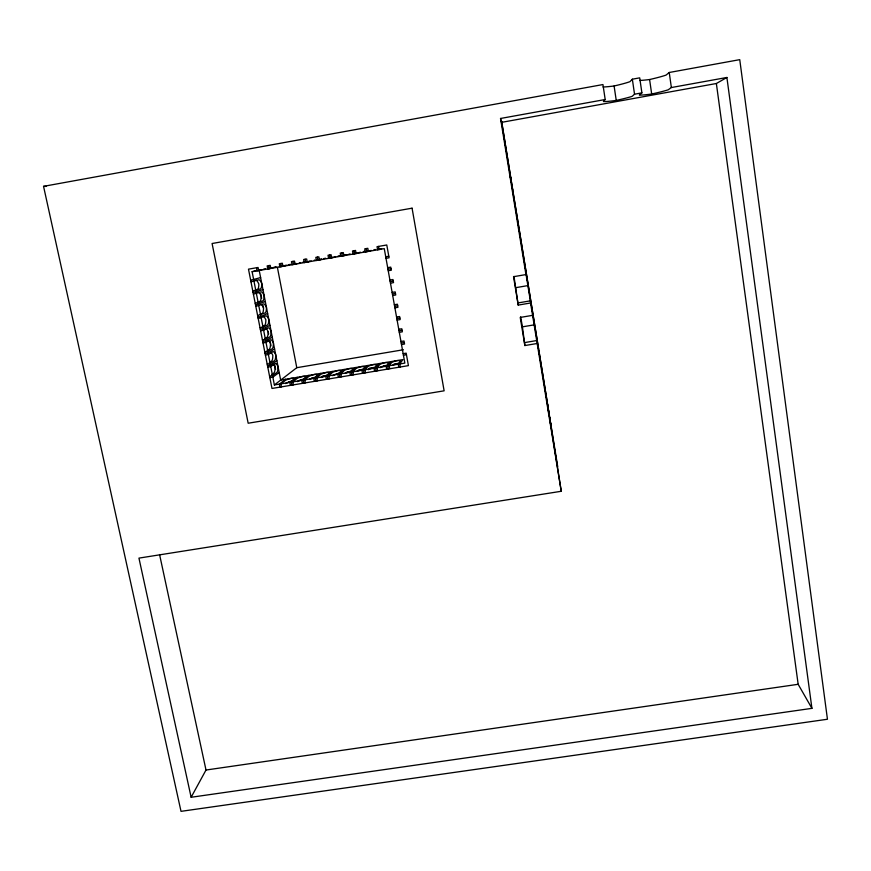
<?xml version="1.0" encoding="UTF-8"?>
<svg xmlns="http://www.w3.org/2000/svg" width="871" height="871" viewBox="0 0 871 871"><rect width="100%" height="100%" fill="white"/><g stroke="black" fill="none" stroke-linecap="round" stroke-linejoin="round"><path stroke-width="1.31" d="M518.212 305.09L513.542 276.695L525.953 274.572L525.812 272.982L530.232 300.005L530.581 302.988L518.212 305.09L513.988 276.412M603.026 86.969A41.362 2.733 -10.7 0 0 614.099 85.989A41.002 2.733 -10.6 0 0 629.983 81.645L632.346 79.196L639.706 77.857L641.894 92.87L639.336 95.026A41.579 2.297 -10.7 0 0 651.682 94.014A41.187 2.297 -10.6 0 0 668.199 89.8L671.367 87.536L726.893 77.475L811.924 708.352L191.13 797.27L206.002 770.029L159.567 554.522M391.057 361.596L387.649 365.994L388.194 369.021M379.266 363.577L375.543 368.019L376.098 371.035M639.652 80.437A41.666 2.733 -10.8 0 0 649.592 79.533A41.264 2.733 -10.7 0 0 666.097 75.069L669.233 72.489L739.751 59.653L827.45 719.25L181.016 811.347L43.55 186.35L602.95 84.552L605.193 99.523L603.407 101.526A41.285 2.297 -10.6 0 0 616.243 100.426A40.926 2.297 -10.5 0 0 632.139 96.333L634.534 94.21L641.894 92.87M367.497 365.548L363.468 370.044L364.024 373.06M355.738 367.518L351.394 372.059L351.96 375.074M343.991 369.489L339.352 374.073L339.919 377.089M332.276 371.449L327.322 376.087L327.888 379.103M320.561 373.419L315.302 378.101L315.879 381.117M308.878 375.379L303.304 380.115L303.892 383.12M297.196 377.328L291.328 382.119L291.916 385.124M285.546 379.288L279.362 384.122L279.95 387.127M256.76 270.402L252.111 271.708L274.376 384.96L296.782 367.693L403.382 349.75M279.177 372.461L272.83 377.121L269.847 377.622M271.708 374.563L273.875 373.006A17.91 3.506 79.8 0 0 275.116 367.094A17.823 3.495 80 0 0 272.993 364.089M276.88 360.725L270.467 365.08L267.473 365.58M269.357 362.619L271.545 361.16A17.953 3.517 79.7 0 0 272.819 355.335A17.866 3.495 79.9 0 0 270.674 352.254M274.583 348.955L268.094 352.995L265.089 353.506M267.005 350.643L269.215 349.293A17.997 3.528 79.6 0 0 270.5 343.544A17.91 3.506 79.8 0 0 267.887 340.245M605.193 99.523L500.542 118.467L501.467 122.376L716.365 83.507L726.893 77.475M272.275 337.142L265.709 340.888L262.704 341.388M264.642 338.623L266.874 337.382A18.041 3.528 79.5 0 0 268.181 331.731A17.943 3.517 79.7 0 0 266.014 328.498M269.956 325.297L263.325 328.726L260.32 329.249M262.28 326.581L264.534 325.438A18.084 3.538 79.4 0 0 265.862 319.864A17.986 3.528 79.6 0 0 263.434 316.434M267.626 313.418L260.93 316.543L257.914 317.055M259.896 314.496L262.182 313.451A18.139 3.549 79.3 0 0 263.532 307.975L263.064 305.59M265.296 301.508L255.508 304.839M257.511 302.368L259.819 301.431A18.182 3.549 79.2 0 0 261.191 296.053A18.073 3.538 79.4 0 0 258.045 292.395M356.097 253.026L353.06 254.092L352.494 250.979L355.553 250.445L356.119 253.559L360.409 252.187M381.596 248.605L379.125 249.542L378.558 246.417M369.271 251.088L371.188 250.402M262.966 289.564L253.091 292.58M369.544 250.706L366.854 251.686L366.277 248.562M367.127 251.294L365.319 251.948L364.753 248.834L367.812 248.3L368.379 251.414M255.127 290.206L257.457 289.379A18.237 3.56 79.1 0 0 258.85 284.088A18.128 3.538 79.3 0 0 255.682 280.32M356.533 253.145L354.595 253.82L354.018 250.706M345.471 254.909L342.347 255.954L341.78 252.851M346.974 254.648L343.882 255.693L343.305 252.579L340.245 253.113L340.822 256.226L342.924 255.519M332.352 257.37L330.131 258.088L329.554 254.985M331.96 257.261L328.607 258.36L328.019 255.247L331.078 254.713L331.655 257.827L335.673 256.553M321.791 259.21L319.45 259.95L318.862 256.847L315.814 257.381L316.402 260.483L320.18 259.253L319.189 259.318M296.205 263.488L292.046 264.74L291.458 261.638L294.496 261.104L295.095 264.207L297.065 263.608M321.475 259.101L317.926 260.222L317.338 257.119M260.614 277.577L250.674 280.277M284.109 265.622L283.554 265.546M309.499 261.191L305.743 262.345L305.155 259.242M306.744 261.833L304.219 262.617L303.631 259.514L306.668 258.981L307.256 262.084L311.176 260.875M296.543 263.575L293.571 264.468L292.983 261.376M285.601 265.361L279.907 266.853L279.308 263.761L282.346 263.227L282.933 266.33L287.092 265.1M275.813 266.82L269.291 268.714L268.682 265.622M272.188 267.702L267.767 268.976L267.168 265.884L270.206 265.35L270.805 268.442M262.117 269.585L257.174 270.827L256.564 267.735M275.171 267.179L276.009 266.962M299.232 262.955L300.669 262.617M263.488 269.193L265.568 268.725M323.707 258.643L325.569 258.23M288.769 264.697L290.511 264.327M348.901 254.18L350.044 253.94M338.1 256.02L340.234 255.595M373.975 249.759L375.303 249.487M314.268 260.179L314.943 260.048M279.351 266.254L280.092 266.112M303.794 261.975L305.394 261.659L303.032 262.073M363.338 251.577L364.884 251.273M269.074 268.018L269.912 267.854M252.111 271.708L384.263 248.638L404.841 363.109L274.376 384.96M385.722 256.771L388.793 256.237M250.979 281.812L258.643 279.809A18.128 3.506 79.3 0 1 261.79 283.576A18.237 3.517 79.1 0 1 260.418 288.867L252.797 291.045M386.005 258.328L389.076 257.794L386.778 244.98L377.023 246.689L377.589 249.803L380.202 248.801L378.493 248.954M387.682 267.658L390.752 267.125L391.308 270.228L388.237 270.761M387.965 269.204L391.025 268.682M253.396 294.104L261.017 291.883A18.084 3.495 79.4 0 1 264.131 295.541A18.182 3.517 79.2 0 1 262.781 300.92L255.203 303.304M389.914 280.059L392.973 279.526L393.529 282.618L390.469 283.151M390.186 281.605L393.246 281.072M255.813 306.363L263.369 303.935A18.041 3.495 79.5 0 1 266.461 307.474A18.139 3.506 79.3 0 1 265.143 312.939L257.62 315.531M392.135 292.416L395.194 291.894L395.739 294.975L392.69 295.509M392.407 293.963L395.467 293.44M258.219 318.579L265.731 315.944A17.986 3.484 79.6 0 1 268.791 319.363A18.095 3.495 79.4 0 1 267.484 324.927L263.02 327.213L260.015 327.725M394.345 304.741L397.405 304.219L397.949 307.3L394.901 307.822M394.628 306.287L397.677 305.765M260.614 330.762L263.619 330.251L268.072 327.921A17.953 3.473 79.7 0 1 271.11 331.23A18.041 3.495 79.5 0 1 269.825 336.881L265.415 339.363L262.411 339.875M515.991 287.637L527.957 285.59M396.555 317.033L399.604 316.511L400.159 319.581L397.111 320.103M396.828 318.568L399.876 318.046M263.009 342.913L266.003 342.401L270.413 339.864A17.91 3.473 79.8 0 1 273.429 343.054A17.997 3.484 79.6 0 1 272.166 348.792L267.789 351.481L264.795 351.993M518.234 302.901L530.352 300.843M398.755 329.282L401.803 328.77L402.348 331.818L399.31 332.341M399.038 330.806L402.075 330.294M265.394 355.02L268.388 354.508L272.743 351.764A17.866 3.462 79.9 0 1 275.737 354.845A17.953 3.473 79.7 0 1 274.485 360.67L270.173 363.566L267.179 364.078M532.595 315.346L520.237 317.436L524.865 345.547L537.178 343.49L530.581 302.988M400.954 341.497L403.992 340.986L404.536 344.034L401.498 344.546M401.226 343.022L404.264 342.51M267.767 367.094L270.761 366.582L275.073 363.632A17.834 3.451 80 0 1 278.034 366.604A17.921 3.473 79.8 0 1 276.815 372.516L272.536 375.619L269.542 376.12M524.865 345.547L522.437 326.843L534.348 324.839M403.142 353.67L406.18 353.158L408.412 365.635L271.981 388.455L248.485 269.15L258.077 267.473L258.687 270.554M403.415 355.194L406.452 354.682M288.443 381.825L290.772 381.433M300.103 379.865L302.433 379.484M311.774 377.916L314.104 377.524M322.292 376.152L326.973 375.368A17.888 1.84 -10.5 0 1 328.051 375.368M336.337 373.801L338.688 373.409A17.888 1.851 -10.5 0 1 339.265 373.398M346.898 372.037L350.414 371.438A17.888 1.851 -10.4 0 1 352.407 371.482M358.634 370.066L362.151 369.478A17.888 1.851 -10.4 0 1 363.773 369.478M369.206 368.291L373.92 367.508A17.899 1.862 -10.3 0 1 375.978 367.54M383.338 365.929L385.69 365.537A17.899 1.862 -10.3 0 1 387.355 365.537M393.953 364.154L399.854 363.163M524.745 342.564L536.819 340.539M545.475 391.079L561.251 491.277L138.946 558.115L191.13 797.27M329.14 257.511L330.24 257.359M206.002 770.029L798.163 684.301L811.924 708.352M294.104 263.641L295.421 263.478M354.083 253.189L355.346 253.036M43.55 186.35L46.228 186.416M512.703 189.834L501.554 121.113L557.745 466.812M260.723 293.658L261.659 298.437M268.181 331.731L268.649 334.094M270.043 341.182L270.968 345.907M274.659 364.742L275.574 369.435M290.413 385.374L289.836 382.369L293.81 379.146A17.899 1.796 -10.7 0 0 291.371 378.308A17.899 1.796 -10.5 0 0 284.991 380.627L280.865 383.871L281.453 386.876M259.079 269.738L280.669 380.104L402.859 359.614L399.767 363.958L400.312 366.996M305.383 382.87L304.806 379.865L308.519 376.675A17.899 1.807 -10.4 0 1 314.714 374.399A17.899 1.796 -10.6 0 1 317.371 375.194L313.8 378.352L314.377 381.367M280.821 263.499L281.42 266.591M302.389 383.371L301.812 380.366L305.579 377.176A17.899 1.796 -10.6 0 0 303.032 376.359A17.899 1.807 -10.5 0 0 296.75 378.656L292.83 381.868L293.407 384.873M277.392 267.364L296.782 367.693M317.382 380.867L316.804 377.851L320.321 374.704A17.899 1.807 -10.4 0 1 326.418 372.429A17.899 1.807 -10.5 0 1 329.173 373.224L325.819 376.348L326.385 379.353M512.496 189.388C516.634 212.818 529.296 292.199 536.906 338.362M520.662 316.848L522.437 326.843M329.39 378.852L328.824 375.837L332.123 372.723A17.899 1.818 -10.3 0 1 338.133 370.469A17.899 1.807 -10.5 0 1 340.997 371.242L337.839 374.334L338.416 377.339M341.421 376.838L340.855 373.822L343.947 370.741A17.899 1.818 -10.3 0 1 349.859 368.498A17.899 1.807 -10.4 0 1 352.831 369.25L349.892 372.309L350.458 375.325M353.463 374.824L352.907 371.808L355.793 368.76A17.91 1.818 -10.2 0 1 361.607 366.528A17.899 1.818 -10.4 0 1 364.688 367.268L361.955 370.295L362.51 373.311M365.526 372.81L364.971 369.783L367.66 366.767A17.91 1.829 -10.2 0 1 373.376 364.557A17.899 1.818 -10.3 0 1 376.566 365.276L374.04 368.27L374.595 371.296M377.611 370.785L377.056 367.758L379.527 364.775A17.921 1.829 -10.1 0 1 385.156 362.586A17.91 1.818 -10.3 0 1 388.455 363.283L386.136 366.245L386.68 369.271M398.798 367.246L398.254 364.22L400.355 361.291A17.91 1.829 -10.2 0 0 396.958 360.605A17.932 1.829 -10.1 0 0 391.427 362.782L389.163 365.733L389.707 368.76M542.285 371.416L540.107 358.123M538.703 349.413L536.982 338.852M538.877 350.447L539.944 357.088M542.448 372.418L543.613 379.625M500.542 118.467L525.953 274.572M537.178 343.49L561.251 491.277M545.398 390.578L543.689 380.126M614.099 85.989L616.243 100.426M632.346 79.196L634.534 94.21M649.592 79.533L651.682 94.014M669.233 72.489L671.367 87.536M555.121 450.209L555.415 452.245M716.365 83.507L798.163 684.301M392.527 365.319A17.932 1.873 -10.1 0 1 397.492 363.555A17.91 1.862 -10.2 0 1 399.179 363.555M285.568 383.578A17.888 1.84 -10.6 0 1 291.937 381.237A17.899 1.829 -10.7 0 1 292.482 381.237M321.061 377.513A17.888 1.851 -10.4 0 1 326.973 375.368M309.532 379.331A17.888 1.851 -10.5 0 1 315.28 377.328A17.888 1.84 -10.6 0 1 315.835 377.317M297.316 381.607A17.888 1.84 -10.5 0 1 303.598 379.288A17.888 1.829 -10.6 0 1 304.654 379.288M332.689 375.684A17.888 1.851 -10.4 0 1 338.688 373.409M368.204 369.74A17.91 1.862 -10.2 0 1 373.92 367.508M356.707 371.427A17.899 1.862 -10.3 0 1 362.151 369.478M380.072 367.747A17.921 1.862 -10.1 0 1 380.671 367.301M380.997 367.137A17.921 1.862 -10.1 0 1 385.69 365.537M345.177 373.245A17.899 1.862 -10.3 0 1 350.414 371.438M260.843 304.382A18.03 3.528 79.5 0 1 263.532 307.975M547.543 404.645L549.187 415.478L547.576 404.677M549.634 417.405L551.31 428.543L549.655 417.449M412.07 208.18L212.089 243.51L248.17 423.23L444.123 390.818L412.07 208.18M511.277 182.028L509.992 174.799L511.277 182.028"/></g></svg>
